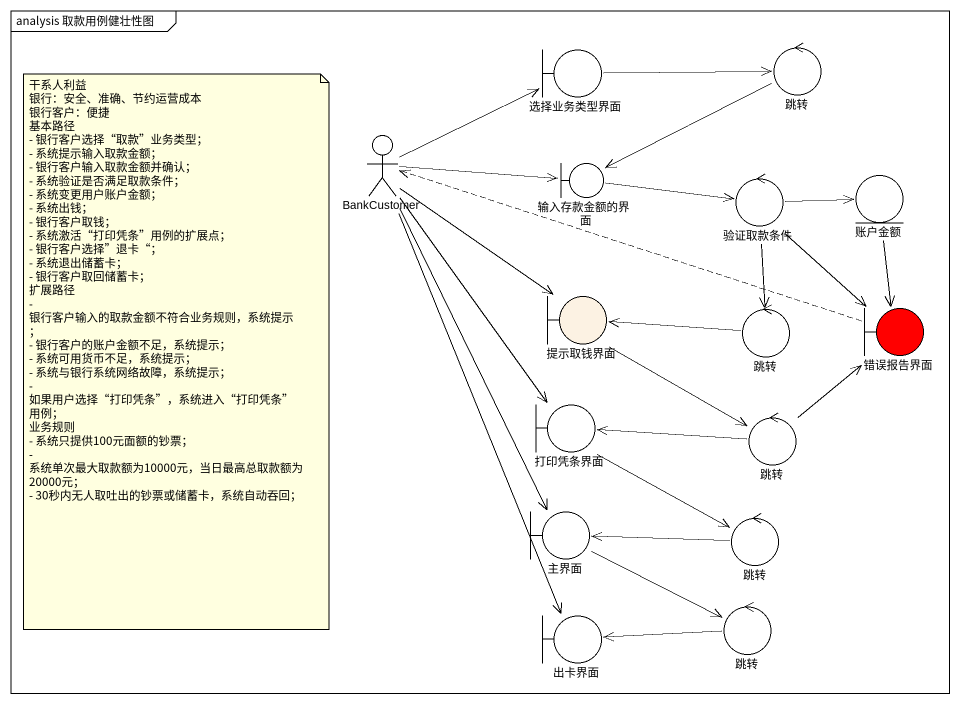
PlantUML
@startuml
mainframe analysis 取款用例健壮性图
boundary 选择业务类型界面
control 跳转
actor BankCustomer
boundary 输入存款金额的界面
control 验证取款条件
entity 账户金额
boundary 提示取钱界面 #FCF2E3
control "跳转" as 跳转_2
boundary 错误报告界面 #FF0000
boundary 打印凭条界面
control "跳转" as 跳转_3
boundary 主界面
control "跳转" as 跳转_4
boundary 出卡界面
control "跳转" as 跳转_5
选择业务类型界面 -right-> 跳转
跳转 -left-> 输入存款金额的界面
BankCustomer -right-> 选择业务类型界面
BankCustomer -right-> 输入存款金额的界面
BankCustomer --> 提示取钱界面
BankCustomer --> 打印凭条界面
BankCustomer --> 主界面
BankCustomer --> 出卡界面
输入存款金额的界面 -right-> 验证取款条件
验证取款条件 -right-> 账户金额
验证取款条件 --> 跳转_2
验证取款条件 --> 错误报告界面
账户金额 --> 错误报告界面
提示取钱界面 --> 跳转_3
跳转_2 -left-> 提示取钱界面
错误报告界面 .left.> BankCustomer
打印凭条界面 --> 跳转_4
跳转_3 -up-> 错误报告界面
跳转_3 -left-> 打印凭条界面
主界面 -right-> 跳转_5
跳转_4 -left-> 主界面
跳转_5 -left-> 出卡界面
note as N1
  干系人利益
  银行：安全、准确、节约运营成本
  银行客户：便捷
  基本路径
  - 银行客户选择“取款”业务类型；
  - 系统提示输入取款金额；
  - 银行客户输入取款金额并确认；
  - 系统验证是否满足取款条件；
  - 系统变更用户账户金额；
  - 系统出钱；
  - 银行客户取钱；
  - 系统激活“打印凭条”用例的扩展点；
  - 银行客户选择”退卡“；
  - 系统退出储蓄卡；
  - 银行客户取回储蓄卡；
  扩展路径
  - 银行客户输入的取款金额不符合业务规则，系统提示；
  - 银行客户的账户金额不足，系统提示；
  - 系统可用货币不足，系统提示；
  - 系统与银行系统网络故障，系统提示；
  - 如果用户选择“打印凭条”，系统进入“打印凭条”用例；
  业务规则
  - 系统只提供100元面额的钞票；
  - 系统单次最大取款额为10000元，当日最高总取款额为20000元；
  - 30秒内无人取吐出的钞票或储蓄卡，系统自动吞回；
end note
@enduml
